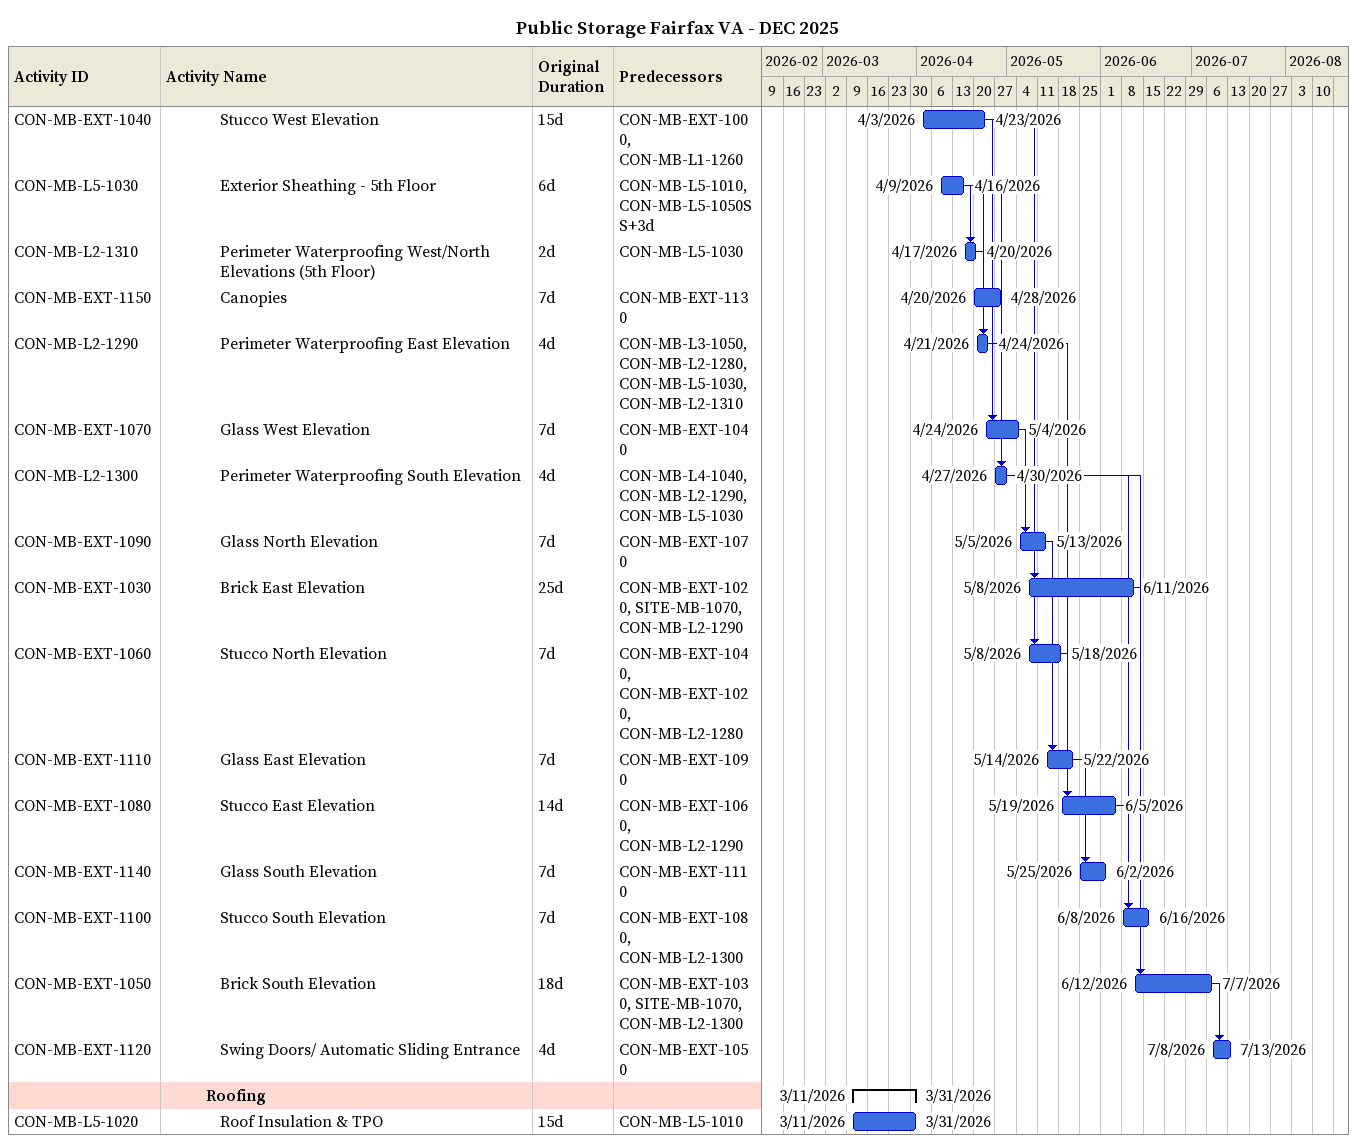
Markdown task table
Public Storage Fairfax VA - DEC 2025

| ID | Level | Task | Original duration | Start | Finish | Predecessors |
|---|---|---|---|---|---|---|
| CON-MB-EXT-1040 | 5 | Stucco West Elevation | 15d | 2026-04-03 | 2026-04-23 | CON-MB-EXT-1000, CON-MB-L1-1260 |
| CON-MB-L5-1030 | 5 | Exterior Sheathing - 5th Floor | 6d | 2026-04-09 | 2026-04-16 | CON-MB-L5-1010, CON-MB-L5-1050SS+3d |
| CON-MB-L2-1310 | 5 | Perimeter Waterproofing West/North Elevations (5th Floor) | 2d | 2026-04-17 | 2026-04-20 | CON-MB-L5-1030 |
| CON-MB-EXT-1150 | 5 | Canopies | 7d | 2026-04-20 | 2026-04-28 | CON-MB-EXT-1130 |
| CON-MB-L2-1290 | 5 | Perimeter Waterproofing East Elevation | 4d | 2026-04-21 | 2026-04-24 | CON-MB-L3-1050, CON-MB-L2-1280, CON-MB-L5-1030, CON-MB-L2-1310 |
| CON-MB-EXT-1070 | 5 | Glass West Elevation | 7d | 2026-04-24 | 2026-05-04 | CON-MB-EXT-1040 |
| CON-MB-L2-1300 | 5 | Perimeter Waterproofing South Elevation | 4d | 2026-04-27 | 2026-04-30 | CON-MB-L4-1040, CON-MB-L2-1290, CON-MB-L5-1030 |
| CON-MB-EXT-1090 | 5 | Glass North Elevation | 7d | 2026-05-05 | 2026-05-13 | CON-MB-EXT-1070 |
| CON-MB-EXT-1030 | 5 | Brick East Elevation | 25d | 2026-05-08 | 2026-06-11 | CON-MB-EXT-1020, SITE-MB-1070, CON-MB-L2-1290 |
| CON-MB-EXT-1060 | 5 | Stucco North Elevation | 7d | 2026-05-08 | 2026-05-18 | CON-MB-EXT-1040, CON-MB-EXT-1020, CON-MB-L2-1280 |
| CON-MB-EXT-1110 | 5 | Glass East Elevation | 7d | 2026-05-14 | 2026-05-22 | CON-MB-EXT-1090 |
| CON-MB-EXT-1080 | 5 | Stucco East Elevation | 14d | 2026-05-19 | 2026-06-05 | CON-MB-EXT-1060, CON-MB-L2-1290 |
| CON-MB-EXT-1140 | 5 | Glass South Elevation | 7d | 2026-05-25 | 2026-06-02 | CON-MB-EXT-1110 |
| CON-MB-EXT-1100 | 5 | Stucco South Elevation | 7d | 2026-06-08 | 2026-06-16 | CON-MB-EXT-1080, CON-MB-L2-1300 |
| CON-MB-EXT-1050 | 5 | Brick South Elevation | 18d | 2026-06-12 | 2026-07-07 | CON-MB-EXT-1030, SITE-MB-1070, CON-MB-L2-1300 |
| CON-MB-EXT-1120 | 5 | Swing Doors/ Automatic Sliding Entrance | 4d | 2026-07-08 | 2026-07-13 | CON-MB-EXT-1050 |
|  | 4 | **Roofing** |  | 2026-03-11 | 2026-03-31 |  |
| CON-MB-L5-1020 | 5 | Roof Insulation & TPO | 15d | 2026-03-11 | 2026-03-31 | CON-MB-L5-1010 |
